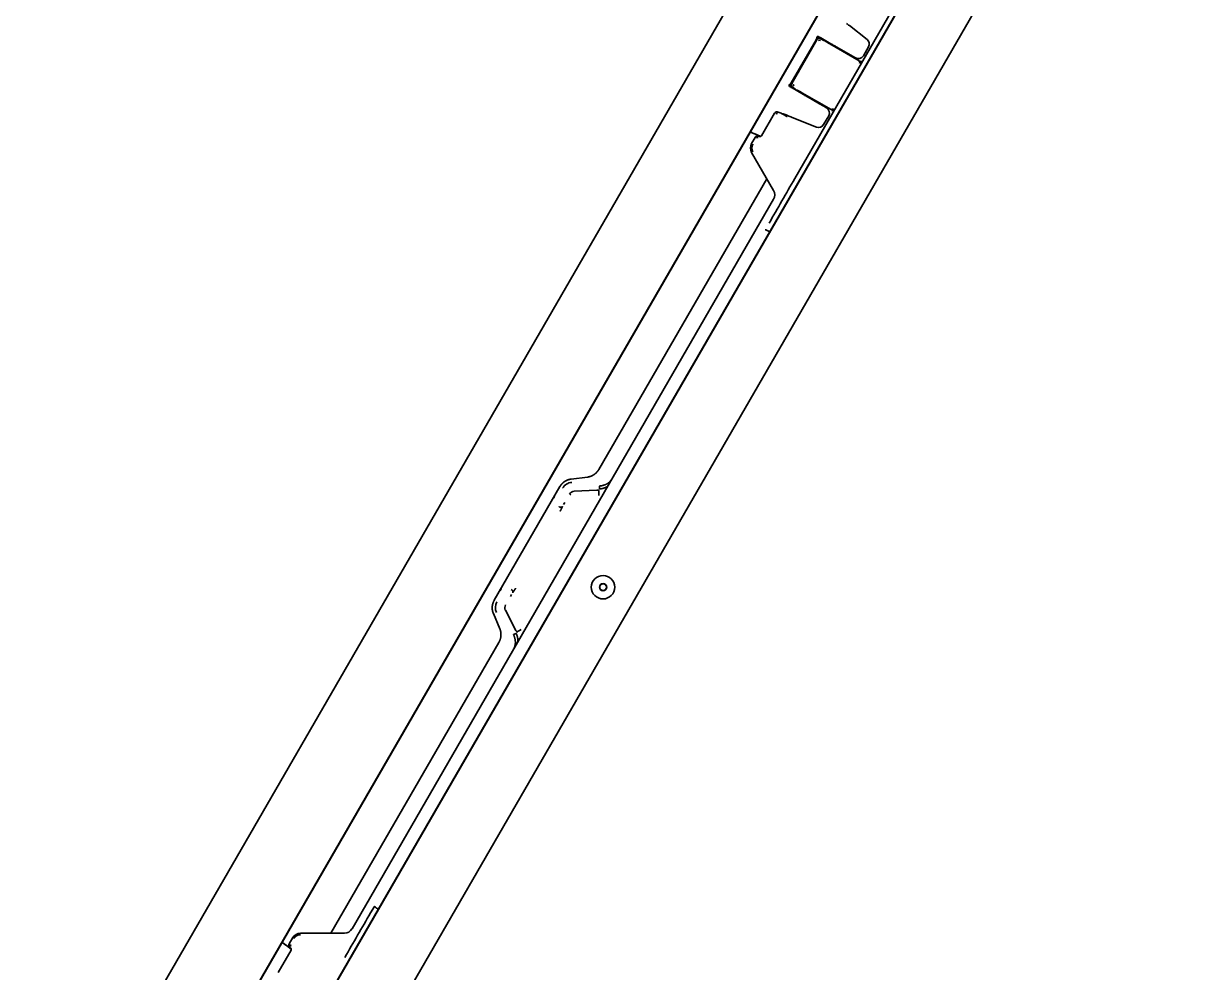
# Model space of a CAD drawing. Header units: inches. Extents: x 786 to 5755, y 618 to 5453.
# Drawn here: x 3054.7 to 3454.8, y 861 to 1185.6 of the extents above; entities that cross this region are included whole.
import ezdxf

# ---------------------------------------------------------------- set-up
doc = ezdxf.new("R2010")
doc.units = ezdxf.units.IN
doc.layers.add('1', color=7, linetype='Continuous', true_color=0xffffff)
doc.layers.add('4', color=7, linetype='Continuous', true_color=0xffffff)

msp = doc.modelspace()

# ---------------------------------------------------------------- linework, layer by layer
at = {"layer": '1', "color": 7, "linetype": 'Continuous', "lineweight": 35}
for p, q in [((3074.48, 661.25), (3456.21, 1322.44)), ((3400.71, 1271.93), (3054.69, 672.6)), ((3400.63, 1271.96), (3073.73, 705.75)), ((3082.84, 823.04), (3314.8, 1224.79)), ((3338.11, 1209.17), (3108.03, 810.66)), ((3337.75, 1208.81), (3108.16, 811.16)), ((3342.92, 1180.09), (3336.88, 1184.82)), ((3325.71, 1180.63), (3325.76, 1180.44)), ((3325.95, 1180.49), (3325.84, 1180.4)), ((3326.02, 1180.45), (3325.91, 1180.36)), ((3326.3, 1181.08), (3326.21, 1180.92)), ((3326.25, 1181.11), (3326.3, 1181.08)), ((3326.36, 1181.02), (3326.28, 1180.88)), ((3327.15, 1180.59), (3330.54, 1178.64)), ((3317, 1165.23), (3325.53, 1180)), ((3325.82, 1179.98), (3317.17, 1165)), ((3325, 1178.92), (3325.6, 1179.96)), ((3325.59, 1179.97), (3325.07, 1179.08)), ((3325.66, 1179.93), (3325.14, 1179.04)), ((3328.18, 1179.77), (3327.18, 1180.34)), ((3336.53, 1175.21), (3332.63, 1177.46)), ((3341.7, 1174.53), (3343.42, 1177.52)), ((3323.07, 1175.62), (3319.57, 1169.55)), ((3323.49, 1175.95), (3323.44, 1175.98)), ((3337.98, 1174.37), (3336.53, 1175.21)), ((3338.97, 1173.8), (3337.98, 1174.37)), ((3319.44, 1169.05), (3319.49, 1169.02)), ((3316.73, 1164.81), (3316.55, 1164.76)), ((3316.82, 1164.76), (3316.79, 1164.63)), ((3316.89, 1164.72), (3316.86, 1164.59)), ((3317.57, 1166.09), (3317.06, 1165.2)), ((3317.07, 1165.19), (3317.68, 1166.24)), ((3317.64, 1166.05), (3317.13, 1165.16)), ((3316.4, 1164.05), (3316.45, 1164.02)), ((3316.55, 1164.19), (3316.45, 1164.02)), ((3316.62, 1164.15), (3316.54, 1164.01)), ((3317.3, 1163.53), (3320.69, 1161.58)), ((3317.53, 1163.63), (3318.53, 1163.05)), ((3322.75, 1160.35), (3326.65, 1158.1)), ((3326.65, 1158.1), (3328.11, 1157.26)), ((3328.11, 1157.26), (3329.09, 1156.7)), ((3306.85, 1147.12), (3311.31, 1154.85)), ((3312.55, 1155.27), (3313.59, 1154.85)), ((3312.55, 1155.26), (3313.62, 1154.83)), ((3315.99, 1153.99), (3316.25, 1153.88)), ((3318.51, 1153), (3325.62, 1150.13)), ((3328.1, 1150.98), (3329.82, 1153.97)), ((3303.47, 1144.48), (3304.7, 1146.6)), ((3305.43, 1147.45), (3306.68, 1146.95)), ((3305.43, 1147.45), (3305.43, 1147.45)), ((3305.5, 1147.41), (3306.66, 1146.94)), ((3305.5, 1147.41), (3305.5, 1147.41)), ((3306.23, 1146.91), (3305.94, 1147.03)), ((3310.98, 1128.48), (3303.47, 1141.48)), ((3166.95, 876.01), (3310.98, 1125.48)), ((3253.22, 993.84), (3253.26, 993.81)), ((3146.74, 873.01), (3145.51, 870.88)), ((3164.35, 874.51), (3149.34, 874.51)), ((3146.13, 868.76), (3141.68, 861.04)), ((3146.2, 869), (3145.14, 869.83)), ((3145.14, 869.83), (3145.14, 869.83)), ((3145.21, 869.79), (3145.21, 869.79)), ((3146.2, 869.01), (3145.21, 869.79)), ((3145.76, 869.6), (3146.01, 869.4))]:
    msp.add_line(p, q, dxfattribs=at)
for radius in [4, 1.25, 1.15]:
    msp.add_circle((3252.72, 992.8), radius, dxfattribs=at)
for centre, major_axis, ratio, start_param, end_param in [((3336.96, 1184.95), (2.39, -1.87), 0.051895, 4.308564, 4.719702), ((3325.51, 1180.01), (-0.25, -0.433), 0.052408, 1.570796, 3.089233), ((3325.96, 1181.06), (-0.25, -0.433), 0.052408, 4.828132, 6.230825), ((3326.68, 1179.48), (0.259, -0.967), 0.998783, 2.356803, 3.926382), ((3326.13, 1180.9), (0.065, -0.242), 0.997265, 2.357564, 3.693517), ((3326.2, 1180.92), (-0.25, -0.433), 0.017455, 0.05236, 1.570796), ((3326.27, 1180.88), (-0.25, -0.433), 0.017455, 0.05236, 1.570796), ((3327.13, 1180.55), (0.866, -0.5), 0.052408, 1.570796, 3.124139), ((3327.2, 1180.51), (0.866, -0.5), 0.052408, 1.570796, 3.124139), ((3325.94, 1178.58), (-0.998, 0.06), 0.99981, 5.819644, 6.580327), ((3326.01, 1178.54), (-0.998, 0.06), 0.99981, 5.819644, 6.453939), ((3325.59, 1179.96), (-0.25, -0.433), 0.017455, 3.193953, 4.712389), ((3325.58, 1179.97), (-0.25, -0.433), 0.052408, 1.570796, 2.57937), ((3325.66, 1179.92), (-0.25, -0.433), 0.017455, 3.193953, 4.712389), ((3328.3, 1179.99), (-0.065, 0.242), 0.998783, 2.356803, 3.632846), ((3330.62, 1178.77), (2.6, -1.5), 0.052408, 4.712389, 5.123527), ((3332.55, 1177.32), (2.6, -1.5), 0.052408, 1.570796, 1.981934), ((3341.68, 1178.52), (-1.97, -0.38), 0.997598, 2.427198, 3.855987), ((3323.94, 1175.12), (0.551, -0.835), 0.99981, 3.084342, 3.605134), ((3339.96, 1175.54), (-0.52, 1.94), 0.997265, 2.357564, 3.925621), ((3320.44, 1169.05), (0.998, -0.06), 0.99981, 2.678052, 3.438734), ((3316.3, 1164.33), (-0.25, -0.433), 0.052408, 3.193953, 4.596646), ((3316.54, 1164.19), (-0.25, -0.433), 0.017455, 1.570796, 3.089233), ((3316.61, 1164.15), (-0.25, -0.433), 0.017455, 1.570796, 3.089233), ((3316.98, 1165.25), (-0.25, -0.433), 0.052408, 0.05236, 1.570796), ((3317.07, 1165.2), (-0.25, -0.433), 0.017455, 4.712389, 6.230825), ((3317.05, 1165.21), (-0.25, -0.433), 0.052408, 0.562222, 1.570796), ((3317.14, 1165.16), (-0.25, -0.433), 0.017455, 4.712389, 6.230825), ((3318.03, 1164.5), (-0.967, -0.259), 0.998783, 5.498396, 7.067974), ((3318.44, 1165.59), (0.551, -0.835), 0.99981, 2.844451, 3.605134), ((3318.51, 1165.55), (0.551, -0.835), 0.99981, 2.970839, 3.605134), ((3316.53, 1164.27), (-0.242, -0.065), 0.997265, 5.731261, 7.067214), ((3317.33, 1163.58), (0.866, -0.5), 0.052408, 3.159046, 4.712389), ((3317.4, 1163.54), (0.866, -0.5), 0.052408, 3.159046, 4.712389), ((3320.61, 1161.44), (2.6, -1.5), 0.052408, 1.159658, 1.570796), ((3322.83, 1160.49), (2.6, -1.5), 0.052408, 4.301251, 4.712389), ((3328.08, 1154.96), (1.94, 0.52), 0.997265, 5.499157, 7.067214), ((3312.17, 1154.35), (0.326, -0.947), 0.998931, 2.426537, 3.856648), ((3315.93, 1153.9), (1.87, -0.76), 0.051895, 1.563483, 3.125553), ((3316.33, 1154.02), (2.81, -1.13), 0.051895, 4.705076, 5.116214), ((3318.43, 1152.86), (2.81, -1.13), 0.051895, 1.563483, 1.974621), ((3303.64, 1149.07), (-0.65, 0.375), 0.999379, 1.297745, 1.710337), ((3326.36, 1151.98), (0.65, -1.9), 0.997598, 5.568791, 6.99758), ((3306.07, 1142.98), (-3, 0), 0.999188, 5.759938, 6.806432), ((3305.47, 1147.52), (2.11, -0.85), 0.03458, 3.136727, 4.707523), ((3305.54, 1147.48), (2.11, -0.85), 0.03458, 3.308435, 4.707523), ((3305.57, 1146.1), (0.643, -0.767), 0.99931, 2.059994, 3.490656), ((3306.42, 1147.38), (0.322, -0.383), 0.99931, 5.201587, 6.632249), ((3308.38, 1126.98), (-3, 0), 0.999188, 2.618346, 3.66484), ((3149.34, 871.51), (-1.5, 2.6), 0.999188, 5.759938, 6.806432), ((3164.35, 877.51), (-1.5, 2.6), 0.999188, 2.618346, 3.66484), ((3142.85, 870.57), (-0.65, 0.375), 0.999379, 4.572848, 4.98544), ((3145.1, 869.76), (1.79, -1.4), 0.03458, 1.575662, 3.146458), ((3145.17, 869.72), (1.79, -1.4), 0.03458, 1.575662, 2.974751), ((3146.38, 870.38), (0.986, -0.174), 0.99931, 2.792529, 4.223191), ((3145.7, 869.01), (0.493, -0.087), 0.99931, 5.934122, 7.364783)]:
    msp.add_ellipse(centre, major_axis=major_axis, ratio=ratio, start_param=start_param, end_param=end_param, dxfattribs=at)
for points in [[(3325.94, 1181.07), (3325.93, 1181.05), (3325.92, 1181.04), (3325.91, 1181.02)], [(3316.31, 1164.39), (3316.3, 1164.38), (3316.29, 1164.36), (3316.29, 1164.34)]]:
    msp.add_open_spline(points, degree=3, dxfattribs=at)
at = {"layer": '4', "color": 7, "linetype": 'Continuous', "lineweight": 35}
for p, q in [((3318.22, 1132.5), (3372.89, 1227.2)), ((3325.82, 1179.98), (3317.17, 1165)), ((3328.18, 1179.77), (3327.18, 1180.34)), ((3329.98, 1178.69), (3328.5, 1179.56)), ((3340.28, 1172.74), (3330.24, 1178.54)), ((3317.53, 1163.63), (3318.53, 1163.05)), ((3318.87, 1162.88), (3320.36, 1162.03)), ((3320.62, 1161.89), (3330.66, 1156.09)), ((3306.85, 1147.12), (3311.31, 1154.85)), ((3312.55, 1155.27), (3313.59, 1154.85)), ((3312.55, 1155.26), (3313.62, 1154.83)), ((3303.47, 1144.48), (3304.7, 1146.6)), ((3306.23, 1146.91), (3305.94, 1147.03)), ((3310.98, 1128.48), (3303.47, 1141.48)), ((3308.67, 1132.48), (3251.28, 1033.07)), ((3166.95, 876.01), (3310.98, 1125.48)), ((3247.4, 1030.46), (3241.78, 1029.76)), ((3241.86, 1029.76), (3241.78, 1029.76)), ((3247.47, 1030.46), (3247.4, 1030.46)), ((3238, 1027.23), (3215.54, 988.33)), ((3242.83, 1025.59), (3250.65, 1025.97)), ((3251.56, 1026.39), (3251.47, 1027.39)), ((3222.96, 978.01), (3219.38, 984.97)), ((3215.25, 983.79), (3217.45, 978.58)), ((3215.25, 983.79), (3215.28, 983.73)), ((3217.45, 978.58), (3217.48, 978.51)), ((3223.05, 977.01), (3222.14, 976.58)), ((3217.12, 973.91), (3159.73, 874.5)), ((3173.29, 881.42), (3174.6, 883.67)), ((3146.74, 873.01), (3145.51, 870.88)), ((3164.35, 874.51), (3149.34, 874.51)), ((3146.13, 868.76), (3141.68, 861.04)), ((3145.76, 869.6), (3146.01, 869.4))]:
    msp.add_line(p, q, dxfattribs=at)
for centre, start, end in [((3243, 1023.67), 95, 150), ((3221.12, 985.78), 150, 205)]:
    msp.add_arc(centre, 1.97, start, end, dxfattribs=at)
for centre, major_axis, ratio, start_param, end_param in [((3326.68, 1179.48), (0.259, -0.967), 0.998783, 2.356803, 3.926382), ((3326.72, 1179.32), (0.13, -0.484), 0.998783, 2.356803, 3.926382), ((3330.26, 1178.58), (1.08, -0.63), 0.034921, 4.469589, 4.712389), ((3339.92, 1172.28), (0.129, -0.483), 0.998783, 0.786007, 2.355586), ((3340.03, 1172.31), (0.129, -0.483), 0.998783, 0.786007, 2.355586), ((3318.03, 1164.5), (-0.967, -0.259), 0.998783, 5.498396, 7.067974), ((3318.19, 1164.54), (0.484, 0.13), 0.998783, 2.356803, 3.926382), ((3320.6, 1161.85), (1.08, -0.63), 0.034921, 1.570796, 1.813597), ((3312.18, 1154.33), (0.163, -0.473), 0.998931, 2.426537, 3.856648), ((3315.55, 1153.83), (0.449, 0.219), 0.20114, 4.492465, 4.847247), ((3330.88, 1156.63), (0.483, 0.129), 0.998783, 3.9276, 5.497178), ((3330.91, 1156.52), (0.483, 0.129), 0.998783, 3.9276, 5.497178), ((3305.57, 1146.09), (0.322, -0.383), 0.99931, 2.059994, 3.490656), ((3324.3, 1128.99), (-100.69, -174.4), 0.034899, 4.712389, 4.799708), ((3308.38, 1126.98), (-3, 0), 0.999188, 2.618346, 3.66484), ((3309.46, 1114.27), (1.3, -0.75), 0.087155, 1.570527, 3.106553), ((3242.38, 1024.65), (-2.15, 3.38), 0.999226, 5.803537, 6.762834), ((3243.05, 1023.6), (1.71, -1.04), 0.027445, 3.177096, 3.785399), ((3251.63, 1026.07), (1.22, 0.11), 0.028594, 3.76505, 4.517813), ((3251.57, 1024.03), (0.16, -1.99), 0.14345, 3.176864, 4.613348), ((3236.07, 1023.8), (-0.5, -0.866), 0.034921, 0.680841, 1.570796), ((3238.05, 1020.95), (-0.884, 0.468), 0.722086, 1.544465, 3.091124), ((3237.1, 1019.41), (-0.75, -1.3), 0.058201, 2.377941, 2.460752), ((3239.65, 1021.73), (-0.5, -0.866), 0.034921, 4.712389, 5.602344), ((3217.54, 991.72), (-0.5, -0.866), 0.034921, 1.570796, 2.460752), ((3221.13, 989.65), (-0.5, -0.866), 0.034921, 3.822434, 4.712389), ((3221.86, 993.02), (-0.75, -1.3), 0.058201, 0.680841, 0.763651), ((3221.01, 991.43), (-0.847, 0.531), 0.722086, 3.192061, 4.73872), ((3219.96, 985.83), (-4, 0.17), 0.999226, 5.803537, 6.762834), ((3223.36, 977.11), (0.52, -1.11), 0.028594, 1.765373, 2.518135), ((3225.1, 978.18), (1.81, 0.85), 0.14345, 1.669837, 3.106321), ((3170.57, 862.71), (-100.69, -174.4), 0.034899, 4.62507, 4.712389), ((3175.9, 882.92), (-1.3, 0.75), 0.087155, 0.035043, 1.571059), ((3177.28, 902.11), (99.19, 171.8), 0.034899, 4.625069, 4.625119), ((3146.39, 870.38), (0.493, -0.087), 0.99931, 2.792529, 4.223191)]:
    msp.add_ellipse(centre, major_axis=major_axis, ratio=ratio, start_param=start_param, end_param=end_param, dxfattribs=at)
for points, knots in [([(3340.86, 1172.7), (3340.85, 1172.69), (3340.85, 1172.68), (3340.84, 1172.66), (3340.83, 1172.66), (3340.82, 1172.64), (3340.82, 1172.63), (3340.81, 1172.61), (3340.81, 1172.61), (3340.8, 1172.59), (3340.79, 1172.58), (3340.78, 1172.56), (3340.78, 1172.55), (3340.77, 1172.54), (3340.76, 1172.53), (3340.75, 1172.51), (3340.75, 1172.5), (3340.74, 1172.49), (3340.73, 1172.48), (3340.72, 1172.46), (3340.72, 1172.45), (3340.71, 1172.44), (3340.7, 1172.43), (3340.69, 1172.41), (3340.69, 1172.4), (3340.68, 1172.39), (3340.67, 1172.38), (3340.66, 1172.36), (3340.66, 1172.36), (3340.65, 1172.34), (3340.64, 1172.33), (3340.63, 1172.32), (3340.63, 1172.31), (3340.62, 1172.29), (3340.62, 1172.29), (3340.61, 1172.27), (3340.6, 1172.27), (3340.59, 1172.25), (3340.59, 1172.25), (3340.58, 1172.23), (3340.58, 1172.23), (3340.57, 1172.21), (3340.57, 1172.21), (3340.56, 1172.2), (3340.55, 1172.19), (3340.55, 1172.18), (3340.54, 1172.17), (3340.54, 1172.16), (3340.53, 1172.16), (3340.53, 1172.15), (3340.52, 1172.14), (3340.52, 1172.14), (3340.52, 1172.13), (3340.51, 1172.12), (3340.51, 1172.12), (3340.5, 1172.11), (3340.5, 1172.11), (3340.5, 1172.1), (3340.49, 1172.1), (3340.49, 1172.09), (3340.49, 1172.09), (3340.48, 1172.09), (3340.48, 1172.08), (3340.48, 1172.08), (3340.48, 1172.08), (3340.47, 1172.07), (3340.47, 1172.07), (3340.47, 1172.07), (3340.47, 1172.07), (3340.47, 1172.06), (3340.47, 1172.06), (3340.46, 1172.06), (3340.46, 1172.06), (3340.46, 1172.06), (3340.46, 1172.06), (3340.46, 1172.06)], [0, 0, 0, 0, 0.027027, 0.027027, 0.054054, 0.054054, 0.081081, 0.081081, 0.108108, 0.108108, 0.135135, 0.135135, 0.162162, 0.162162, 0.189189, 0.189189, 0.216216, 0.216216, 0.243243, 0.243243, 0.27027, 0.27027, 0.297297, 0.297297, 0.324324, 0.324324, 0.351351, 0.351351, 0.378378, 0.378378, 0.405405, 0.405405, 0.432432, 0.432432, 0.459459, 0.459459, 0.486486, 0.486486, 0.513514, 0.513514, 0.540541, 0.540541, 0.567568, 0.567568, 0.594595, 0.594595, 0.621622, 0.621622, 0.648649, 0.648649, 0.675676, 0.675676, 0.702703, 0.702703, 0.72973, 0.72973, 0.756757, 0.756757, 0.783784, 0.783784, 0.810811, 0.810811, 0.837838, 0.837838, 0.864865, 0.864865, 0.891892, 0.891892, 0.918919, 0.918919, 0.945946, 0.945946, 0.972973, 0.972973, 1, 1, 1, 1]), ([(3314.07, 1154.57), (3314.06, 1154.57), (3314.05, 1154.58), (3314.04, 1154.58), (3314.02, 1154.59), (3314.01, 1154.6), (3313.99, 1154.61), (3313.98, 1154.62), (3313.96, 1154.62), (3313.95, 1154.63), (3313.93, 1154.64), (3313.92, 1154.65), (3313.9, 1154.66), (3313.89, 1154.67), (3313.88, 1154.67), (3313.86, 1154.68), (3313.85, 1154.69), (3313.84, 1154.7), (3313.82, 1154.71), (3313.81, 1154.71), (3313.8, 1154.72), (3313.78, 1154.73), (3313.77, 1154.74), (3313.75, 1154.75), (3313.74, 1154.76), (3313.72, 1154.77), (3313.71, 1154.78), (3313.69, 1154.79), (3313.68, 1154.8), (3313.67, 1154.8), (3313.66, 1154.81), (3313.65, 1154.82), (3313.64, 1154.82), (3313.63, 1154.83), (3313.62, 1154.83), (3313.62, 1154.83)], [0, 0, 0, 0, 0.030341, 0.060436, 0.090291, 0.119914, 0.149311, 0.178489, 0.207455, 0.236216, 0.264781, 0.293156, 0.321349, 0.349368, 0.377222, 0.404918, 0.432465, 0.459872, 0.487146, 0.514297, 0.541333, 0.568264, 0.607328, 0.645261, 0.682097, 0.717873, 0.752627, 0.786404, 0.819251, 0.851219, 0.882365, 0.912748, 0.942435, 0.971494, 1, 1, 1, 1]), ([(3315.5, 1153.69), (3315.5, 1153.69), (3315.49, 1153.7), (3315.48, 1153.71), (3315.47, 1153.72), (3315.46, 1153.73), (3315.45, 1153.74), (3315.43, 1153.75), (3315.42, 1153.76), (3315.41, 1153.77), (3315.4, 1153.78), (3315.38, 1153.8), (3315.37, 1153.81), (3315.35, 1153.82), (3315.34, 1153.83), (3315.32, 1153.84), (3315.3, 1153.86), (3315.29, 1153.87), (3315.27, 1153.88), (3315.25, 1153.89), (3315.23, 1153.91), (3315.21, 1153.92), (3315.19, 1153.94), (3315.17, 1153.95), (3315.15, 1153.96), (3315.13, 1153.98), (3315.11, 1153.99), (3315.08, 1154.01), (3315.06, 1154.02), (3315.04, 1154.04), (3315.01, 1154.05), (3314.99, 1154.07), (3314.96, 1154.08), (3314.93, 1154.1), (3314.91, 1154.11), (3314.88, 1154.13), (3314.85, 1154.15), (3314.83, 1154.16), (3314.8, 1154.18), (3314.77, 1154.2), (3314.74, 1154.21), (3314.71, 1154.23), (3314.68, 1154.25), (3314.65, 1154.27), (3314.61, 1154.28), (3314.58, 1154.3), (3314.55, 1154.32), (3314.51, 1154.34), (3314.48, 1154.36), (3314.45, 1154.37), (3314.41, 1154.39), (3314.37, 1154.41), (3314.34, 1154.43), (3314.3, 1154.45), (3314.26, 1154.47), (3314.23, 1154.49), (3314.19, 1154.51), (3314.15, 1154.53), (3314.11, 1154.55), (3314.08, 1154.56), (3314.07, 1154.57)], [0, 0, 0, 0, 0.007938, 0.016188, 0.024751, 0.03363, 0.042826, 0.05234, 0.062174, 0.072328, 0.082805, 0.093604, 0.104726, 0.116174, 0.127946, 0.140044, 0.152468, 0.16522, 0.178298, 0.191705, 0.20544, 0.219505, 0.233898, 0.248621, 0.263674, 0.279057, 0.294771, 0.310815, 0.327191, 0.343898, 0.360936, 0.378307, 0.396009, 0.414044, 0.432411, 0.45111, 0.470142, 0.489507, 0.509206, 0.529237, 0.549602, 0.5703, 0.591331, 0.612697, 0.634396, 0.656429, 0.678796, 0.701497, 0.724532, 0.747902, 0.771606, 0.795644, 0.820017, 0.844725, 0.869767, 0.895144, 0.920855, 0.946902, 0.973284, 1, 1, 1, 1]), ([(3331.35, 1156.27), (3331.35, 1156.27), (3331.35, 1156.27), (3331.35, 1156.27), (3331.35, 1156.27), (3331.35, 1156.27), (3331.35, 1156.26), (3331.34, 1156.26), (3331.34, 1156.26), (3331.34, 1156.26), (3331.34, 1156.25), (3331.34, 1156.25), (3331.34, 1156.25), (3331.34, 1156.24), (3331.34, 1156.24), (3331.33, 1156.23), (3331.33, 1156.23), (3331.33, 1156.22), (3331.33, 1156.22), (3331.32, 1156.21), (3331.32, 1156.21), (3331.32, 1156.2), (3331.31, 1156.19), (3331.31, 1156.18), (3331.31, 1156.18), (3331.3, 1156.17), (3331.3, 1156.16), (3331.29, 1156.15), (3331.29, 1156.15), (3331.29, 1156.14), (3331.28, 1156.13), (3331.28, 1156.12), (3331.27, 1156.11), (3331.27, 1156.1), (3331.26, 1156.09), (3331.25, 1156.08), (3331.25, 1156.07), (3331.24, 1156.06), (3331.24, 1156.05), (3331.23, 1156.04), (3331.23, 1156.03), (3331.22, 1156.01), (3331.22, 1156), (3331.21, 1155.99), (3331.2, 1155.98), (3331.19, 1155.96), (3331.19, 1155.96), (3331.18, 1155.94), (3331.17, 1155.93), (3331.17, 1155.91), (3331.16, 1155.91), (3331.15, 1155.89), (3331.15, 1155.88), (3331.14, 1155.86), (3331.13, 1155.85), (3331.12, 1155.84), (3331.12, 1155.83), (3331.11, 1155.81), (3331.1, 1155.8), (3331.09, 1155.78), (3331.09, 1155.77), (3331.08, 1155.76), (3331.07, 1155.75), (3331.06, 1155.73), (3331.06, 1155.72), (3331.05, 1155.7), (3331.04, 1155.7), (3331.03, 1155.68), (3331.03, 1155.67), (3331.02, 1155.65), (3331.01, 1155.64), (3331, 1155.63), (3331, 1155.62), (3330.99, 1155.61)], [0, 0, 0, 0, 0.027778, 0.027778, 0.055556, 0.055556, 0.083333, 0.083333, 0.111111, 0.111111, 0.138889, 0.138889, 0.166667, 0.166667, 0.194444, 0.194444, 0.222222, 0.222222, 0.25, 0.25, 0.277778, 0.277778, 0.305556, 0.305556, 0.333333, 0.333333, 0.361111, 0.361111, 0.388889, 0.388889, 0.416667, 0.416667, 0.444444, 0.444444, 0.472222, 0.472222, 0.5, 0.5, 0.527778, 0.527778, 0.555556, 0.555556, 0.583333, 0.583333, 0.611111, 0.611111, 0.638889, 0.638889, 0.666667, 0.666667, 0.694444, 0.694444, 0.722222, 0.722222, 0.75, 0.75, 0.777778, 0.777778, 0.805556, 0.805556, 0.833333, 0.833333, 0.861111, 0.861111, 0.888889, 0.888889, 0.916667, 0.916667, 0.944444, 0.944444, 0.972222, 0.972222, 1, 1, 1, 1]), ([(3251.28, 1033.07), (3251.28, 1033.06), (3251.27, 1033.05), (3251.26, 1033.03), (3251.24, 1033.01), (3251.23, 1032.99), (3251.22, 1032.96), (3251.21, 1032.94), (3251.19, 1032.92), (3251.18, 1032.9), (3251.17, 1032.88), (3251.15, 1032.86), (3251.14, 1032.84), (3251.13, 1032.82), (3251.11, 1032.8), (3251.1, 1032.78), (3251.09, 1032.76), (3251.07, 1032.74), (3251.06, 1032.72), (3251.04, 1032.7), (3251.03, 1032.68), (3251.02, 1032.66), (3251, 1032.64), (3250.99, 1032.61), (3250.97, 1032.59), (3250.96, 1032.57), (3250.94, 1032.55), (3250.93, 1032.53), (3250.91, 1032.52), (3250.9, 1032.5), (3250.88, 1032.48), (3250.87, 1032.46), (3250.85, 1032.44), (3250.84, 1032.42), (3250.82, 1032.4), (3250.81, 1032.38), (3250.79, 1032.36), (3250.77, 1032.34), (3250.76, 1032.32), (3250.74, 1032.3), (3250.73, 1032.28), (3250.71, 1032.26), (3250.69, 1032.24), (3250.68, 1032.22), (3250.66, 1032.21), (3250.64, 1032.19), (3250.63, 1032.17), (3250.61, 1032.15), (3250.59, 1032.13), (3250.58, 1032.11), (3250.56, 1032.09), (3250.54, 1032.08), (3250.53, 1032.06), (3250.51, 1032.04), (3250.49, 1032.02), (3250.47, 1032), (3250.46, 1031.99), (3250.44, 1031.97), (3250.42, 1031.95), (3250.4, 1031.93), (3250.38, 1031.91), (3250.37, 1031.9), (3250.35, 1031.88), (3250.33, 1031.86), (3250.31, 1031.84), (3250.29, 1031.83), (3250.28, 1031.81), (3250.26, 1031.79), (3250.24, 1031.78), (3250.22, 1031.76), (3250.2, 1031.74), (3250.18, 1031.73), (3250.16, 1031.71), (3250.14, 1031.69), (3250.12, 1031.68), (3250.1, 1031.66), (3250.09, 1031.64), (3250.07, 1031.63), (3250.05, 1031.61), (3250.03, 1031.59), (3250.01, 1031.58), (3249.99, 1031.56), (3249.97, 1031.55), (3249.95, 1031.53), (3249.93, 1031.52), (3249.91, 1031.5), (3249.89, 1031.48), (3249.87, 1031.47), (3249.85, 1031.45), (3249.83, 1031.44), (3249.81, 1031.42), (3249.79, 1031.41), (3249.76, 1031.39), (3249.74, 1031.38), (3249.72, 1031.36), (3249.7, 1031.35), (3249.68, 1031.33), (3249.65, 1031.31), (3249.61, 1031.29), (3249.57, 1031.26), (3249.52, 1031.23), (3249.47, 1031.2), (3249.42, 1031.17), (3249.38, 1031.14), (3249.33, 1031.11), (3249.28, 1031.08), (3249.23, 1031.05), (3249.18, 1031.03), (3249.13, 1031), (3249.07, 1030.97), (3249.02, 1030.95), (3248.97, 1030.92), (3248.92, 1030.9), (3248.86, 1030.87), (3248.81, 1030.85), (3248.76, 1030.82), (3248.7, 1030.8), (3248.65, 1030.78), (3248.59, 1030.76), (3248.54, 1030.74), (3248.48, 1030.71), (3248.42, 1030.69), (3248.37, 1030.68), (3248.31, 1030.66), (3248.25, 1030.64), (3248.19, 1030.62), (3248.13, 1030.6), (3248.08, 1030.59), (3248.02, 1030.57), (3247.96, 1030.56), (3247.9, 1030.54), (3247.84, 1030.53), (3247.78, 1030.52), (3247.72, 1030.5), (3247.65, 1030.49), (3247.59, 1030.48), (3247.53, 1030.47), (3247.49, 1030.47), (3247.47, 1030.46)], [0, 0, 0, 0, 0.003864, 0.007731, 0.011602, 0.015475, 0.019353, 0.023234, 0.02712, 0.03101, 0.034906, 0.038806, 0.042712, 0.046623, 0.050541, 0.054465, 0.058395, 0.062333, 0.066277, 0.070229, 0.074188, 0.078155, 0.082131, 0.086115, 0.090107, 0.094109, 0.09812, 0.10214, 0.106171, 0.110211, 0.114261, 0.118322, 0.122394, 0.126477, 0.130571, 0.134676, 0.138794, 0.142923, 0.147065, 0.151219, 0.155385, 0.159565, 0.163758, 0.167964, 0.172184, 0.176417, 0.180665, 0.184927, 0.189204, 0.193495, 0.197801, 0.202122, 0.206459, 0.210811, 0.215179, 0.219562, 0.223962, 0.228379, 0.232811, 0.237261, 0.241727, 0.246211, 0.250712, 0.25523, 0.259766, 0.26432, 0.268892, 0.273482, 0.27809, 0.282717, 0.287363, 0.292027, 0.296711, 0.301413, 0.306135, 0.310877, 0.315638, 0.320419, 0.32522, 0.330041, 0.334883, 0.339745, 0.344627, 0.34953, 0.354454, 0.359399, 0.364366, 0.369353, 0.374362, 0.379392, 0.384444, 0.389518, 0.394614, 0.399732, 0.404872, 0.410034, 0.415219, 0.420426, 0.431876, 0.443469, 0.455209, 0.467096, 0.479131, 0.491315, 0.503649, 0.516135, 0.528772, 0.541563, 0.554508, 0.567608, 0.580863, 0.594275, 0.607845, 0.621572, 0.635458, 0.649503, 0.663709, 0.678075, 0.692603, 0.707293, 0.722145, 0.737161, 0.75234, 0.767683, 0.783192, 0.798865, 0.814704, 0.83071, 0.846882, 0.863221, 0.879728, 0.896403, 0.913246, 0.930258, 0.947439, 0.964789, 0.982309, 1, 1, 1, 1]), ([(3241.86, 1029.76), (3241.84, 1029.76), (3241.82, 1029.76), (3241.79, 1029.75), (3241.75, 1029.75), (3241.72, 1029.74), (3241.68, 1029.74), (3241.65, 1029.73), (3241.61, 1029.73), (3241.58, 1029.72), (3241.54, 1029.72), (3241.51, 1029.71), (3241.47, 1029.7), (3241.44, 1029.7), (3241.41, 1029.69), (3241.37, 1029.68), (3241.34, 1029.68), (3241.3, 1029.67), (3241.27, 1029.66), (3241.24, 1029.65), (3241.2, 1029.65), (3241.17, 1029.64), (3241.13, 1029.63), (3241.1, 1029.62), (3241.07, 1029.61), (3241.03, 1029.6), (3241, 1029.59), (3240.97, 1029.58), (3240.93, 1029.57), (3240.9, 1029.56), (3240.87, 1029.55), (3240.84, 1029.54), (3240.8, 1029.53), (3240.77, 1029.52), (3240.74, 1029.51), (3240.71, 1029.5), (3240.67, 1029.48), (3240.64, 1029.47), (3240.61, 1029.46), (3240.58, 1029.45), (3240.55, 1029.44), (3240.52, 1029.42), (3240.48, 1029.41), (3240.45, 1029.4), (3240.42, 1029.38), (3240.39, 1029.37), (3240.36, 1029.36), (3240.33, 1029.34), (3240.3, 1029.33), (3240.27, 1029.31), (3240.24, 1029.3), (3240.21, 1029.28), (3240.18, 1029.27), (3240.15, 1029.26), (3240.12, 1029.24), (3240.09, 1029.22), (3240.06, 1029.21), (3240.03, 1029.19), (3240, 1029.18), (3239.97, 1029.16), (3239.94, 1029.15), (3239.91, 1029.13), (3239.88, 1029.11), (3239.85, 1029.1), (3239.82, 1029.08), (3239.79, 1029.06), (3239.77, 1029.04), (3239.74, 1029.03), (3239.71, 1029.01), (3239.68, 1028.99), (3239.65, 1028.97), (3239.63, 1028.96), (3239.6, 1028.94), (3239.57, 1028.92), (3239.54, 1028.9), (3239.52, 1028.88), (3239.49, 1028.86), (3239.46, 1028.84), (3239.44, 1028.82), (3239.41, 1028.81), (3239.39, 1028.79), (3239.36, 1028.77), (3239.33, 1028.75), (3239.31, 1028.73), (3239.28, 1028.71), (3239.26, 1028.69), (3239.23, 1028.67), (3239.21, 1028.65), (3239.18, 1028.63), (3239.16, 1028.6), (3239.13, 1028.58), (3239.11, 1028.56), (3239.08, 1028.54), (3239.06, 1028.52), (3239.03, 1028.5), (3239.01, 1028.48), (3238.99, 1028.46), (3238.96, 1028.44), (3238.94, 1028.41), (3238.92, 1028.39), (3238.89, 1028.37), (3238.87, 1028.35), (3238.85, 1028.32), (3238.82, 1028.3), (3238.8, 1028.28), (3238.78, 1028.26), (3238.76, 1028.23), (3238.74, 1028.21), (3238.71, 1028.19), (3238.69, 1028.17), (3238.67, 1028.14), (3238.65, 1028.12), (3238.63, 1028.1), (3238.61, 1028.07), (3238.59, 1028.05), (3238.57, 1028.03), (3238.55, 1028), (3238.53, 1027.98), (3238.51, 1027.95), (3238.49, 1027.93), (3238.47, 1027.91), (3238.45, 1027.88), (3238.43, 1027.86), (3238.41, 1027.83), (3238.39, 1027.81), (3238.37, 1027.78), (3238.35, 1027.76), (3238.33, 1027.74), (3238.31, 1027.71), (3238.3, 1027.69), (3238.28, 1027.66), (3238.26, 1027.64), (3238.24, 1027.61), (3238.23, 1027.59), (3238.21, 1027.56), (3238.19, 1027.54), (3238.17, 1027.51), (3238.16, 1027.49), (3238.14, 1027.46), (3238.12, 1027.43), (3238.11, 1027.41), (3238.09, 1027.38), (3238.08, 1027.36), (3238.06, 1027.33), (3238.04, 1027.31), (3238.03, 1027.28), (3238.01, 1027.25), (3238, 1027.24), (3238, 1027.23)], [0, 0, 0, 0, 0.008172, 0.016323, 0.024452, 0.03256, 0.040646, 0.04871, 0.056753, 0.064775, 0.072776, 0.080755, 0.088713, 0.09665, 0.104566, 0.112461, 0.120335, 0.128188, 0.13602, 0.143831, 0.151622, 0.159392, 0.167141, 0.17487, 0.182579, 0.190267, 0.197934, 0.205582, 0.213209, 0.220816, 0.228403, 0.23597, 0.243517, 0.251044, 0.258551, 0.266038, 0.273506, 0.280954, 0.288383, 0.295792, 0.303181, 0.310552, 0.317903, 0.325235, 0.332547, 0.339841, 0.347116, 0.354371, 0.361608, 0.368826, 0.376026, 0.383207, 0.390369, 0.397513, 0.404638, 0.411746, 0.418835, 0.425905, 0.432958, 0.439993, 0.44701, 0.454009, 0.46099, 0.467954, 0.4749, 0.481829, 0.48874, 0.495634, 0.502511, 0.509371, 0.516213, 0.523039, 0.529848, 0.53664, 0.543415, 0.550174, 0.556916, 0.563642, 0.570352, 0.577045, 0.583722, 0.590383, 0.597028, 0.603658, 0.610272, 0.61687, 0.623452, 0.630019, 0.636571, 0.643107, 0.649629, 0.656135, 0.662627, 0.669103, 0.675565, 0.682012, 0.688445, 0.694863, 0.701267, 0.707657, 0.714033, 0.720395, 0.726743, 0.733077, 0.739398, 0.745705, 0.751999, 0.758279, 0.764546, 0.770801, 0.777042, 0.78327, 0.789486, 0.795689, 0.80188, 0.808058, 0.814224, 0.820378, 0.82652, 0.83265, 0.838769, 0.844875, 0.850971, 0.857055, 0.863127, 0.869189, 0.87524, 0.881279, 0.887308, 0.893327, 0.899335, 0.905332, 0.91132, 0.917297, 0.923265, 0.929222, 0.93517, 0.941109, 0.947038, 0.952958, 0.958869, 0.96477, 0.970663, 0.976547, 0.982423, 0.98829, 0.994149, 1, 1, 1, 1]), ([(3254.27, 1027.25), (3254.26, 1027.24), (3254.23, 1027.22), (3254.19, 1027.2), (3254.15, 1027.18), (3254.11, 1027.15), (3254.07, 1027.13), (3254.02, 1027.11), (3253.98, 1027.09), (3253.93, 1027.06), (3253.89, 1027.04), (3253.84, 1027.02), (3253.79, 1026.99), (3253.74, 1026.97), (3253.69, 1026.95), (3253.64, 1026.92), (3253.59, 1026.9), (3253.53, 1026.88), (3253.48, 1026.86), (3253.42, 1026.83), (3253.37, 1026.81), (3253.31, 1026.79), (3253.25, 1026.77), (3253.19, 1026.75), (3253.13, 1026.73), (3253.07, 1026.71), (3253.01, 1026.69), (3252.94, 1026.67), (3252.88, 1026.65), (3252.82, 1026.63), (3252.75, 1026.61), (3252.68, 1026.59), (3252.61, 1026.57), (3252.54, 1026.56), (3252.47, 1026.54), (3252.4, 1026.53), (3252.33, 1026.51), (3252.26, 1026.5), (3252.19, 1026.48), (3252.11, 1026.47), (3252.03, 1026.45), (3251.96, 1026.44), (3251.88, 1026.43), (3251.8, 1026.42), (3251.72, 1026.41), (3251.64, 1026.4), (3251.59, 1026.4), (3251.56, 1026.39)], [0, 0, 0, 0, 0.014471, 0.030661, 0.047138, 0.063902, 0.080954, 0.098293, 0.11592, 0.133834, 0.152037, 0.170527, 0.189306, 0.208374, 0.227729, 0.247374, 0.267307, 0.287529, 0.30804, 0.32884, 0.34993, 0.371308, 0.392976, 0.414934, 0.437181, 0.459717, 0.482544, 0.50566, 0.529065, 0.552761, 0.576747, 0.601023, 0.625588, 0.650444, 0.675591, 0.701027, 0.726754, 0.752771, 0.779079, 0.805677, 0.832565, 0.859744, 0.887214, 0.914975, 0.943026, 0.971367, 1, 1, 1, 1]), ([(3238.92, 1020.45), (3238.91, 1020.44), (3238.91, 1020.43), (3238.9, 1020.41), (3238.89, 1020.4), (3238.88, 1020.38), (3238.87, 1020.36), (3238.86, 1020.35), (3238.85, 1020.33), (3238.85, 1020.31), (3238.84, 1020.29), (3238.83, 1020.27), (3238.82, 1020.26), (3238.81, 1020.24), (3238.8, 1020.22), (3238.79, 1020.2), (3238.78, 1020.18), (3238.77, 1020.16), (3238.76, 1020.15), (3238.75, 1020.13), (3238.74, 1020.11), (3238.73, 1020.09), (3238.72, 1020.07), (3238.72, 1020.05), (3238.71, 1020.03), (3238.7, 1020.01), (3238.69, 1019.99), (3238.68, 1019.97), (3238.67, 1019.95), (3238.66, 1019.93), (3238.65, 1019.91), (3238.64, 1019.89), (3238.63, 1019.87), (3238.62, 1019.85), (3238.61, 1019.82), (3238.59, 1019.8), (3238.58, 1019.78), (3238.57, 1019.76), (3238.56, 1019.74), (3238.55, 1019.72), (3238.54, 1019.69), (3238.53, 1019.66), (3238.51, 1019.62), (3238.48, 1019.57), (3238.45, 1019.52), (3238.43, 1019.47), (3238.4, 1019.41), (3238.37, 1019.36), (3238.35, 1019.31), (3238.32, 1019.26), (3238.29, 1019.21), (3238.26, 1019.15), (3238.24, 1019.1), (3238.21, 1019.05), (3238.18, 1019), (3238.15, 1018.94), (3238.12, 1018.89), (3238.1, 1018.86), (3238.09, 1018.84)], [0, 0, 0, 0, 0.011809, 0.023641, 0.035496, 0.047376, 0.059281, 0.071214, 0.083174, 0.095162, 0.107181, 0.11923, 0.13131, 0.143423, 0.15557, 0.167752, 0.179968, 0.192222, 0.204512, 0.216841, 0.229209, 0.241617, 0.254066, 0.266556, 0.27909, 0.291667, 0.304288, 0.316955, 0.329668, 0.342428, 0.355235, 0.368091, 0.380996, 0.393952, 0.406959, 0.420017, 0.433128, 0.446292, 0.45951, 0.472782, 0.48611, 0.499495, 0.530575, 0.561639, 0.592696, 0.623755, 0.654827, 0.685919, 0.717042, 0.748203, 0.779414, 0.810681, 0.842016, 0.873426, 0.904921, 0.936509, 0.968199, 1, 1, 1, 1]), ([(3222.85, 992.45), (3222.85, 992.44), (3222.84, 992.42), (3222.82, 992.4), (3222.81, 992.37), (3222.79, 992.34), (3222.77, 992.31), (3222.76, 992.29), (3222.74, 992.26), (3222.73, 992.23), (3222.71, 992.21), (3222.69, 992.18), (3222.68, 992.16), (3222.66, 992.13), (3222.65, 992.1), (3222.63, 992.08), (3222.61, 992.05), (3222.6, 992.03), (3222.58, 992), (3222.57, 991.98), (3222.55, 991.95), (3222.54, 991.93), (3222.52, 991.9), (3222.5, 991.88), (3222.49, 991.86), (3222.47, 991.83), (3222.46, 991.81), (3222.44, 991.78), (3222.43, 991.76), (3222.41, 991.74), (3222.4, 991.71), (3222.38, 991.69), (3222.36, 991.67), (3222.35, 991.64), (3222.33, 991.62), (3222.32, 991.6), (3222.3, 991.57), (3222.29, 991.55), (3222.27, 991.53), (3222.26, 991.51), (3222.24, 991.49), (3222.23, 991.46), (3222.21, 991.44), (3222.2, 991.42), (3222.18, 991.4), (3222.17, 991.38), (3222.16, 991.36), (3222.14, 991.33), (3222.13, 991.31), (3222.11, 991.29), (3222.1, 991.27), (3222.08, 991.25), (3222.07, 991.23), (3222.06, 991.21), (3222.04, 991.19), (3222.03, 991.17), (3222.02, 991.15), (3222, 991.13), (3221.99, 991.11), (3221.98, 991.09), (3221.96, 991.07), (3221.95, 991.05), (3221.94, 991.03), (3221.92, 991.01), (3221.91, 990.99), (3221.9, 990.97), (3221.89, 990.95), (3221.88, 990.94), (3221.88, 990.93)], [0, 0, 0, 0, 0.016714, 0.033356, 0.049926, 0.066425, 0.082854, 0.099215, 0.115509, 0.131735, 0.147897, 0.163993, 0.180026, 0.195997, 0.211906, 0.227756, 0.243546, 0.259278, 0.274953, 0.290573, 0.306138, 0.321649, 0.337109, 0.352517, 0.367876, 0.383186, 0.398449, 0.413666, 0.428838, 0.443966, 0.459052, 0.474098, 0.489103, 0.50407, 0.519, 0.533894, 0.548754, 0.563581, 0.578376, 0.593141, 0.607877, 0.622586, 0.637268, 0.651925, 0.666559, 0.681172, 0.695763, 0.710336, 0.72489, 0.739429, 0.753953, 0.768463, 0.782962, 0.797449, 0.811928, 0.8264, 0.840865, 0.855326, 0.869783, 0.884239, 0.898695, 0.913152, 0.927611, 0.942075, 0.956544, 0.97102, 0.985505, 1, 1, 1, 1]), ([(3215.54, 988.33), (3215.54, 988.33), (3215.53, 988.31), (3215.51, 988.28), (3215.5, 988.26), (3215.48, 988.23), (3215.47, 988.2), (3215.46, 988.18), (3215.44, 988.15), (3215.43, 988.12), (3215.41, 988.1), (3215.4, 988.07), (3215.39, 988.04), (3215.37, 988.01), (3215.36, 987.99), (3215.35, 987.96), (3215.33, 987.93), (3215.32, 987.9), (3215.31, 987.88), (3215.3, 987.85), (3215.28, 987.82), (3215.27, 987.79), (3215.26, 987.76), (3215.25, 987.73), (3215.23, 987.71), (3215.22, 987.68), (3215.21, 987.65), (3215.2, 987.62), (3215.19, 987.59), (3215.18, 987.56), (3215.17, 987.53), (3215.16, 987.5), (3215.15, 987.47), (3215.14, 987.44), (3215.13, 987.41), (3215.12, 987.38), (3215.11, 987.35), (3215.1, 987.32), (3215.09, 987.29), (3215.08, 987.26), (3215.07, 987.23), (3215.06, 987.2), (3215.05, 987.17), (3215.04, 987.14), (3215.03, 987.11), (3215.03, 987.08), (3215.02, 987.05), (3215.01, 987.02), (3215, 986.99), (3214.99, 986.96), (3214.99, 986.93), (3214.98, 986.9), (3214.97, 986.86), (3214.97, 986.83), (3214.96, 986.8), (3214.95, 986.77), (3214.95, 986.74), (3214.94, 986.71), (3214.93, 986.68), (3214.93, 986.64), (3214.92, 986.61), (3214.92, 986.58), (3214.91, 986.55), (3214.91, 986.52), (3214.9, 986.48), (3214.9, 986.45), (3214.9, 986.42), (3214.89, 986.39), (3214.89, 986.35), (3214.88, 986.32), (3214.88, 986.29), (3214.88, 986.26), (3214.87, 986.22), (3214.87, 986.19), (3214.87, 986.16), (3214.87, 986.13), (3214.86, 986.09), (3214.86, 986.06), (3214.86, 986.03), (3214.86, 985.99), (3214.86, 985.96), (3214.86, 985.93), (3214.85, 985.9), (3214.85, 985.86), (3214.85, 985.83), (3214.85, 985.8), (3214.85, 985.76), (3214.85, 985.73), (3214.85, 985.7), (3214.85, 985.66), (3214.85, 985.63), (3214.86, 985.6), (3214.86, 985.56), (3214.86, 985.53), (3214.86, 985.49), (3214.86, 985.46), (3214.86, 985.43), (3214.87, 985.39), (3214.87, 985.36), (3214.87, 985.33), (3214.87, 985.29), (3214.88, 985.26), (3214.88, 985.23), (3214.88, 985.19), (3214.89, 985.16), (3214.89, 985.12), (3214.9, 985.09), (3214.9, 985.06), (3214.91, 985.02), (3214.91, 984.99), (3214.92, 984.96), (3214.92, 984.92), (3214.93, 984.89), (3214.93, 984.86), (3214.94, 984.82), (3214.95, 984.79), (3214.95, 984.75), (3214.96, 984.72), (3214.97, 984.69), (3214.97, 984.65), (3214.98, 984.62), (3214.99, 984.59), (3215, 984.55), (3215.01, 984.52), (3215.01, 984.49), (3215.02, 984.45), (3215.03, 984.42), (3215.04, 984.39), (3215.05, 984.35), (3215.06, 984.32), (3215.07, 984.29), (3215.08, 984.25), (3215.09, 984.22), (3215.1, 984.19), (3215.11, 984.15), (3215.12, 984.12), (3215.14, 984.09), (3215.15, 984.05), (3215.16, 984.02), (3215.17, 983.99), (3215.18, 983.95), (3215.2, 983.92), (3215.21, 983.89), (3215.22, 983.86), (3215.24, 983.82), (3215.25, 983.79), (3215.26, 983.76), (3215.27, 983.74), (3215.28, 983.73)], [0, 0, 0, 0, 0.005851, 0.01171, 0.017577, 0.023453, 0.029337, 0.03523, 0.041131, 0.047042, 0.052962, 0.058891, 0.06483, 0.070778, 0.076735, 0.082703, 0.08868, 0.094668, 0.100665, 0.106673, 0.112692, 0.118721, 0.12476, 0.130811, 0.136873, 0.142945, 0.149029, 0.155125, 0.161231, 0.16735, 0.17348, 0.179622, 0.185776, 0.191942, 0.19812, 0.204311, 0.210514, 0.21673, 0.222958, 0.229199, 0.235454, 0.241721, 0.248001, 0.254295, 0.260602, 0.266923, 0.273257, 0.279605, 0.285967, 0.292343, 0.298733, 0.305137, 0.311555, 0.317988, 0.324435, 0.330897, 0.337373, 0.343865, 0.350371, 0.356893, 0.363429, 0.369981, 0.376548, 0.38313, 0.389728, 0.396342, 0.402972, 0.409617, 0.416278, 0.422955, 0.429648, 0.436358, 0.443084, 0.449826, 0.456585, 0.46336, 0.470152, 0.476961, 0.483787, 0.490629, 0.497489, 0.504366, 0.51126, 0.518171, 0.5251, 0.532046, 0.53901, 0.545991, 0.55299, 0.560007, 0.567042, 0.574095, 0.581165, 0.588254, 0.595362, 0.602487, 0.609631, 0.616793, 0.623974, 0.631174, 0.638392, 0.645629, 0.652884, 0.660159, 0.667453, 0.674765, 0.682097, 0.689448, 0.696819, 0.704208, 0.711617, 0.719046, 0.726494, 0.733962, 0.741449, 0.748956, 0.756483, 0.76403, 0.771597, 0.779184, 0.786791, 0.794418, 0.802066, 0.809733, 0.817421, 0.82513, 0.832859, 0.840608, 0.848378, 0.856169, 0.86398, 0.871812, 0.879665, 0.887539, 0.895434, 0.90335, 0.911287, 0.919245, 0.927224, 0.935225, 0.943247, 0.95129, 0.959354, 0.96744, 0.975548, 0.983677, 0.991828, 1, 1, 1, 1]), ([(3217.48, 978.51), (3217.48, 978.5), (3217.49, 978.48), (3217.5, 978.45), (3217.51, 978.42), (3217.52, 978.39), (3217.54, 978.36), (3217.55, 978.33), (3217.56, 978.3), (3217.57, 978.26), (3217.58, 978.23), (3217.59, 978.2), (3217.6, 978.17), (3217.61, 978.14), (3217.62, 978.11), (3217.63, 978.08), (3217.64, 978.05), (3217.65, 978.01), (3217.66, 977.98), (3217.67, 977.95), (3217.67, 977.92), (3217.68, 977.89), (3217.69, 977.86), (3217.7, 977.82), (3217.71, 977.79), (3217.71, 977.76), (3217.72, 977.73), (3217.73, 977.7), (3217.73, 977.67), (3217.74, 977.64), (3217.75, 977.6), (3217.75, 977.57), (3217.76, 977.54), (3217.76, 977.51), (3217.77, 977.48), (3217.78, 977.45), (3217.78, 977.42), (3217.79, 977.38), (3217.79, 977.35), (3217.79, 977.32), (3217.8, 977.29), (3217.8, 977.26), (3217.81, 977.23), (3217.81, 977.2), (3217.81, 977.17), (3217.82, 977.13), (3217.82, 977.1), (3217.82, 977.07), (3217.83, 977.04), (3217.83, 977.01), (3217.83, 976.98), (3217.83, 976.95), (3217.84, 976.92), (3217.84, 976.89), (3217.84, 976.85), (3217.84, 976.82), (3217.84, 976.79), (3217.84, 976.76), (3217.84, 976.73), (3217.84, 976.7), (3217.85, 976.67), (3217.85, 976.64), (3217.85, 976.61), (3217.85, 976.58), (3217.85, 976.55), (3217.85, 976.52), (3217.84, 976.49), (3217.84, 976.46), (3217.84, 976.43), (3217.84, 976.4), (3217.84, 976.37), (3217.84, 976.34), (3217.84, 976.31), (3217.84, 976.28), (3217.83, 976.25), (3217.83, 976.22), (3217.83, 976.18), (3217.83, 976.14), (3217.82, 976.1), (3217.82, 976.05), (3217.81, 976.01), (3217.81, 975.96), (3217.8, 975.91), (3217.8, 975.87), (3217.79, 975.82), (3217.78, 975.78), (3217.78, 975.73), (3217.77, 975.69), (3217.76, 975.64), (3217.75, 975.6), (3217.74, 975.55), (3217.73, 975.51), (3217.72, 975.46), (3217.71, 975.42), (3217.7, 975.37), (3217.69, 975.33), (3217.68, 975.28), (3217.67, 975.24), (3217.66, 975.19), (3217.65, 975.15), (3217.63, 975.11), (3217.62, 975.06), (3217.61, 975.02), (3217.6, 974.98), (3217.58, 974.93), (3217.57, 974.89), (3217.55, 974.85), (3217.54, 974.8), (3217.52, 974.76), (3217.51, 974.72), (3217.49, 974.68), (3217.47, 974.63), (3217.46, 974.59), (3217.44, 974.55), (3217.42, 974.51), (3217.41, 974.47), (3217.39, 974.43), (3217.37, 974.39), (3217.35, 974.35), (3217.33, 974.3), (3217.31, 974.26), (3217.29, 974.22), (3217.27, 974.18), (3217.25, 974.14), (3217.23, 974.1), (3217.21, 974.07), (3217.19, 974.03), (3217.17, 973.99), (3217.15, 973.95), (3217.13, 973.92), (3217.13, 973.91)], [0, 0, 0, 0, 0.009454, 0.018859, 0.028216, 0.037525, 0.046785, 0.055998, 0.065162, 0.074278, 0.083346, 0.092366, 0.101338, 0.110263, 0.119139, 0.127968, 0.13675, 0.145483, 0.154169, 0.162808, 0.171399, 0.179943, 0.18844, 0.19689, 0.205292, 0.213647, 0.221956, 0.230217, 0.238432, 0.2466, 0.254721, 0.262796, 0.270824, 0.278806, 0.286741, 0.29463, 0.302473, 0.31027, 0.318021, 0.325726, 0.333385, 0.340999, 0.348567, 0.356089, 0.363566, 0.370998, 0.378385, 0.385726, 0.393023, 0.400274, 0.407481, 0.414643, 0.421761, 0.428834, 0.435863, 0.442848, 0.449789, 0.456686, 0.463539, 0.470348, 0.477114, 0.483837, 0.490516, 0.497152, 0.503745, 0.510296, 0.516804, 0.523269, 0.529692, 0.536073, 0.542412, 0.548709, 0.554965, 0.561179, 0.567351, 0.573483, 0.579574, 0.588988, 0.598328, 0.607596, 0.616792, 0.625916, 0.63497, 0.643953, 0.652868, 0.661715, 0.670494, 0.679207, 0.687854, 0.696437, 0.704956, 0.713412, 0.721807, 0.73014, 0.738414, 0.74663, 0.754787, 0.762889, 0.770934, 0.778926, 0.786864, 0.79475, 0.802586, 0.810372, 0.81811, 0.825801, 0.833446, 0.841047, 0.848605, 0.856121, 0.863597, 0.871034, 0.878434, 0.885798, 0.893127, 0.900424, 0.907689, 0.914924, 0.922131, 0.929311, 0.936466, 0.943597, 0.950707, 0.957796, 0.964867, 0.97192, 0.978959, 0.985984, 0.992997, 1, 1, 1, 1]), ([(3223.05, 977.01), (3223.05, 976.99), (3223.06, 976.97), (3223.08, 976.94), (3223.09, 976.9), (3223.11, 976.86), (3223.12, 976.83), (3223.14, 976.79), (3223.15, 976.76), (3223.17, 976.72), (3223.18, 976.69), (3223.2, 976.65), (3223.21, 976.62), (3223.22, 976.58), (3223.24, 976.55), (3223.25, 976.51), (3223.26, 976.48), (3223.27, 976.45), (3223.29, 976.41), (3223.3, 976.38), (3223.31, 976.34), (3223.32, 976.31), (3223.33, 976.28), (3223.34, 976.24), (3223.35, 976.21), (3223.37, 976.18), (3223.38, 976.14), (3223.39, 976.11), (3223.4, 976.08), (3223.41, 976.04), (3223.41, 976.01), (3223.42, 975.98), (3223.43, 975.95), (3223.44, 975.91), (3223.45, 975.88), (3223.46, 975.85), (3223.47, 975.82), (3223.47, 975.79), (3223.48, 975.75), (3223.49, 975.72), (3223.5, 975.69), (3223.5, 975.66), (3223.51, 975.63), (3223.52, 975.6), (3223.52, 975.57), (3223.53, 975.54), (3223.54, 975.51), (3223.54, 975.48), (3223.55, 975.45), (3223.55, 975.42), (3223.56, 975.39), (3223.57, 975.36), (3223.57, 975.33), (3223.58, 975.3), (3223.58, 975.27), (3223.59, 975.24), (3223.59, 975.21), (3223.59, 975.18), (3223.6, 975.16), (3223.6, 975.13), (3223.61, 975.1), (3223.61, 975.07), (3223.61, 975.04), (3223.62, 975.02), (3223.62, 974.99), (3223.62, 974.96), (3223.63, 974.93), (3223.63, 974.91), (3223.63, 974.88), (3223.64, 974.85), (3223.64, 974.83), (3223.64, 974.8), (3223.64, 974.78), (3223.64, 974.75), (3223.65, 974.72), (3223.65, 974.7), (3223.65, 974.67), (3223.65, 974.65), (3223.65, 974.62), (3223.65, 974.6), (3223.66, 974.57), (3223.66, 974.55), (3223.66, 974.53), (3223.66, 974.5), (3223.66, 974.48), (3223.66, 974.45), (3223.66, 974.43), (3223.66, 974.41), (3223.66, 974.38), (3223.66, 974.36), (3223.66, 974.34), (3223.66, 974.32), (3223.66, 974.29), (3223.66, 974.27), (3223.66, 974.25), (3223.66, 974.24), (3223.66, 974.24)], [0, 0, 0, 0, 0.013775, 0.027483, 0.041124, 0.054698, 0.068206, 0.081647, 0.095021, 0.108328, 0.121568, 0.134742, 0.147849, 0.160889, 0.173862, 0.186769, 0.199609, 0.212382, 0.225088, 0.237728, 0.2503, 0.262807, 0.275246, 0.287619, 0.299925, 0.312164, 0.324337, 0.336443, 0.348482, 0.360454, 0.37236, 0.384199, 0.395972, 0.407678, 0.419317, 0.43089, 0.442396, 0.453835, 0.465208, 0.476514, 0.487753, 0.498926, 0.510032, 0.521072, 0.532045, 0.542952, 0.553792, 0.564565, 0.575272, 0.585913, 0.596487, 0.606994, 0.617435, 0.627809, 0.638117, 0.648358, 0.658533, 0.668642, 0.678684, 0.68866, 0.698569, 0.708411, 0.718188, 0.727898, 0.737541, 0.747119, 0.75663, 0.766074, 0.775452, 0.784764, 0.79401, 0.803189, 0.812302, 0.821349, 0.830329, 0.839244, 0.848092, 0.856874, 0.865589, 0.874239, 0.882822, 0.891339, 0.899791, 0.908176, 0.916495, 0.924747, 0.932934, 0.941055, 0.94911, 0.957099, 0.965022, 0.972878, 0.980669, 0.988395, 0.996054, 1, 1, 1, 1])]:
    msp.add_open_spline(points, degree=3, knots=knots, dxfattribs=at)
for points in [[(3303.92, 1144.23), (3303.75, 1143.94), (3303.58, 1143.31), (3303.58, 1142.65), (3303.75, 1142.01), (3303.92, 1141.73)], [(3251.47, 1027.39), (3252.13, 1027.45), (3253.37, 1027.79), (3254.43, 1028.34), (3255.22, 1029.05), (3255.46, 1029.46)], [(3222.34, 972.1), (3222.58, 972.51), (3222.79, 973.55), (3222.74, 974.74), (3222.42, 975.98), (3222.14, 976.58)], [(3149.34, 874), (3149.01, 874), (3148.38, 873.83), (3147.81, 873.5), (3147.34, 873.04), (3147.18, 872.75)]]:
    msp.add_open_spline(points, degree=2, dxfattribs=at)
msp.add_rational_spline([(3174.6, 883.68), (3174.59, 883.6), (3175.09, 883.24), (3175.83, 882.81)], [1, 0.812862429561, 0.812862429561, 1], degree=3, dxfattribs=at)

doc.saveas('drawing.dxf')
